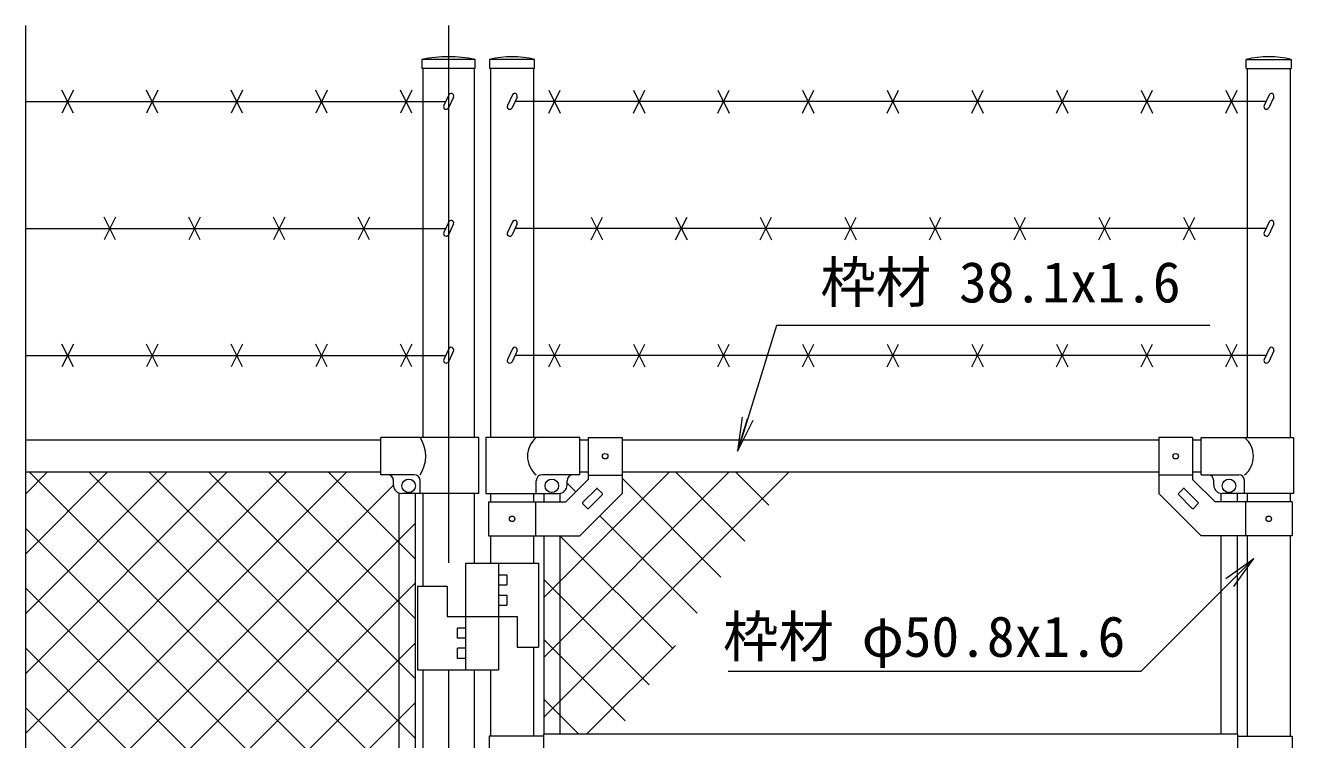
# Model space of a CAD drawing. Units: millimetres, scale not verified. Extents: x -4200 to 4200, y -2970 to 2970.
# Drawn here: x -16 to 1483, y 307 to 1152 of the extents above; entities that cross this region are included whole.
import ezdxf
from ezdxf.enums import TextEntityAlignment as Align

# ---------------------------------------------------------------- set-up
doc = ezdxf.new("R2010")
doc.units = ezdxf.units.MM
doc.header["$LTSCALE"] = 20
doc.linetypes.add('USER1', pattern=[50.8, 31.75, -6.35, 6.35, -6.35])
for name, color, linetype, lineweight in [('0-2_D-BMK', 2, 'USER1', 13), ('0-3_D-STR1', 1, 'Continuous', 18), ('0-6_D-STR3', 3, 'Continuous', 13), ('0-7_D-STR-DIM', 7, 'Continuous', 9), ('0-8_0', 7, 'Continuous', 9), ('0-9_D-STR-TXT', 7, 'Continuous', 9), ('0-A_D-STR2', 7, 'Continuous', 9)]:
    doc.layers.add(name, color=color, linetype=linetype, lineweight=lineweight)
doc.styles.add('ＭＳ ゴシック', font='')
doc.styles.get('ＭＳ ゴシック').set_extended_font_data('MS Gothic')

# ---------------------------------------------------------------- blocks, each defined once
blk = doc.blocks.new('MLeader3')
at = {"layer": '0-7_D-STR-DIM'}
blk.add_line((1402.86, 497.88), (1435.86, 521.45), dxfattribs=at)
for points in [[(1412.29, 488.45), (1435.86, 521.45), (1407.58, 493.17)], [(1407.58, 493.17), (1302.29, 387.88), (821.97, 387.88), (814.77, 387.88)]]:
    blk.add_lwpolyline(points, dxfattribs=at)
blk = doc.blocks.new('_Open')
at = {"layer": '0-8_0'}
blk.add_line((-20, 3.33), (0, 0), dxfattribs=at)
blk.add_lwpolyline([(-20, -3.33), (0, 0), (-20, 0)], dxfattribs=at)

msp = doc.modelspace()

# ---------------------------------------------------------------- linework, layer by layer
at = {"layer": '0-2_D-BMK'}
msp.add_line((484.22, 1151.52), (484.22, -368.63), dxfattribs=at)
at = {"layer": '0-3_D-STR1'}
for p, q in [((515.67, 1111.37), (452.77, 1111.37)), ((452.77, 1111.37), (452.77, 1100.37)), ((515.67, 1100.37), (515.67, 1111.37)), ((585.97, 1111.37), (532.77, 1111.37)), ((532.77, 1111.37), (532.77, 1100.37)), ((585.97, 1100.37), (585.97, 1111.37)), ((1426.97, 1111.37), (1480.17, 1111.37)), ((1426.97, 1100.37), (1426.97, 1111.37)), ((1480.17, 1111.37), (1480.17, 1100.37)), ((515.67, 1100.37), (452.77, 1100.37)), ((453.97, 1100.37), (453.97, 664.37)), ((514.47, 1100.37), (514.47, 664.37)), ((585.97, 1100.37), (532.77, 1100.37)), ((533.97, 1100.37), (533.97, 664.37)), ((584.77, 1100.37), (584.77, 664.37)), ((1426.97, 1100.37), (1480.17, 1100.37)), ((1428.17, 1100.37), (1428.17, 664.37)), ((1478.97, 1100.37), (1478.97, 664.37)), ((404.22, 661.37), (-15.78, 661.37)), ((649.37, 661.37), (639.37, 661.37)), ((1323.57, 661.37), (689.37, 661.37)), ((1373.57, 661.37), (1363.57, 661.37)), ((404.22, 623.37), (-15.78, 623.37)), ((649.37, 623.37), (639.37, 623.37)), ((1323.57, 623.37), (689.37, 623.37)), ((1373.57, 623.37), (1363.57, 623.37)), ((425.72, 599), (425.72, 296.87)), ((444.72, 598.37), (444.72, 296.87)), ((453.97, 598.37), (453.97, 488.87)), ((514.47, 598.37), (514.47, 515.87)), ((533.97, 598.37), (533.97, 588.37)), ((584.77, 598.37), (584.77, 588.37)), ((596.87, 598.37), (596.87, 588.37)), ((615.87, 598.37), (615.87, 588.37)), ((1397.07, 598.37), (1397.07, 588.37)), ((1416.07, 598.37), (1416.07, 588.37)), ((1428.17, 598.37), (1428.17, 588.37)), ((1478.97, 598.37), (1478.97, 588.37)), ((533.97, 548.37), (533.97, 515.87)), ((584.77, 548.37), (584.77, 515.87)), ((596.87, 548.37), (596.87, 313.87)), ((615.87, 548.37), (615.87, 313.87)), ((1397.07, 548.37), (1397.07, 313.87)), ((1416.07, 548.37), (1416.07, 313.87)), ((1428.17, 548.37), (1428.17, 311.37)), ((1478.97, 548.37), (1478.97, 311.37)), ((584.77, 416.87), (584.77, 311.37)), ((453.97, 389.87), (453.97, 296.87)), ((514.47, 389.87), (514.47, 296.87)), ((533.97, 389.87), (533.97, 311.37))]:
    msp.add_line(p, q, dxfattribs=at)
for centre, radius, start, end in [((484.22, 948.02), 166.35, 79.10214, 100.89786), ((559.37, 994.94), 119.43, 77.13052, 102.86948), ((1453.57, 994.94), 119.43, 77.13052, 102.86948)]:
    msp.add_arc(centre, radius, start, end, dxfattribs=at)
at = {"layer": '0-6_D-STR3'}
for p, q in [((40.92, 1074.78), (27.51, 1047.95)), ((40.92, 1047.95), (27.51, 1074.78)), ((140.92, 1074.78), (127.51, 1047.95)), ((140.92, 1047.95), (127.51, 1074.78)), ((240.92, 1074.78), (227.51, 1047.95)), ((240.92, 1047.95), (227.51, 1074.78)), ((340.92, 1074.78), (327.51, 1047.95)), ((340.92, 1047.95), (327.51, 1074.78)), ((440.92, 1074.78), (427.51, 1047.95)), ((440.92, 1047.95), (427.51, 1074.78)), ((484.65, 1069.4), (478.7, 1056.64)), ((490.09, 1066.86), (484.14, 1054.1)), ((559.8, 1069.4), (553.85, 1056.64)), ((565.24, 1066.86), (559.29, 1054.1)), ((602.66, 1074.78), (616.07, 1047.95)), ((602.66, 1047.95), (616.07, 1074.78)), ((702.66, 1074.78), (716.07, 1047.95)), ((702.66, 1047.95), (716.07, 1074.78)), ((802.66, 1074.78), (816.07, 1047.95)), ((802.66, 1047.95), (816.07, 1074.78)), ((902.66, 1074.78), (916.07, 1047.95)), ((902.66, 1047.95), (916.07, 1074.78)), ((1002.66, 1074.78), (1016.07, 1047.95)), ((1002.66, 1047.95), (1016.07, 1074.78)), ((1102.66, 1074.78), (1116.07, 1047.95)), ((1102.66, 1047.95), (1116.07, 1074.78)), ((1202.66, 1074.78), (1216.07, 1047.95)), ((1202.66, 1047.95), (1216.07, 1074.78)), ((1302.66, 1074.78), (1316.07, 1047.95)), ((1302.66, 1047.95), (1316.07, 1074.78)), ((1402.66, 1074.78), (1416.07, 1047.95)), ((1402.66, 1047.95), (1416.07, 1074.78)), ((1454, 1069.4), (1448.05, 1056.64)), ((1459.44, 1066.86), (1453.49, 1054.1)), ((-15.78, 1061.37), (480.91, 1061.37)), ((1450.26, 1061.37), (562.68, 1061.37)), ((90.92, 924.78), (77.51, 897.95)), ((90.92, 897.95), (77.51, 924.78)), ((190.92, 924.78), (177.51, 897.95)), ((190.92, 897.95), (177.51, 924.78)), ((290.92, 924.78), (277.51, 897.95)), ((290.92, 897.95), (277.51, 924.78)), ((390.92, 924.78), (377.51, 897.95)), ((390.92, 897.95), (377.51, 924.78)), ((484.65, 919.4), (478.7, 906.64)), ((490.09, 916.86), (484.14, 904.1)), ((559.8, 919.4), (553.85, 906.64)), ((565.24, 916.86), (559.29, 904.1)), ((652.66, 924.78), (666.07, 897.95)), ((652.66, 897.95), (666.07, 924.78)), ((752.66, 924.78), (766.07, 897.95)), ((752.66, 897.95), (766.07, 924.78)), ((852.66, 924.78), (866.07, 897.95)), ((852.66, 897.95), (866.07, 924.78)), ((952.66, 924.78), (966.07, 897.95)), ((952.66, 897.95), (966.07, 924.78)), ((1052.66, 924.78), (1066.07, 897.95)), ((1052.66, 897.95), (1066.07, 924.78)), ((1152.66, 924.78), (1166.07, 897.95)), ((1152.66, 897.95), (1166.07, 924.78)), ((1252.66, 924.78), (1266.07, 897.95)), ((1252.66, 897.95), (1266.07, 924.78)), ((1352.66, 924.78), (1366.07, 897.95)), ((1352.66, 897.95), (1366.07, 924.78)), ((1454, 919.4), (1448.05, 906.64)), ((1459.44, 916.86), (1453.49, 904.1)), ((-15.78, 911.37), (480.91, 911.37)), ((1450.26, 911.37), (562.68, 911.37)), ((40.92, 774.78), (27.51, 747.95)), ((40.92, 747.95), (27.51, 774.78)), ((140.92, 774.78), (127.51, 747.95)), ((140.92, 747.95), (127.51, 774.78)), ((240.92, 774.78), (227.51, 747.95)), ((240.92, 747.95), (227.51, 774.78)), ((340.92, 774.78), (327.51, 747.95)), ((340.92, 747.95), (327.51, 774.78)), ((440.92, 774.78), (427.51, 747.95)), ((440.92, 747.95), (427.51, 774.78)), ((484.65, 769.4), (478.7, 756.64)), ((490.09, 766.86), (484.14, 754.1)), ((559.8, 769.4), (553.85, 756.64)), ((565.24, 766.86), (559.29, 754.1)), ((602.66, 774.78), (616.07, 747.95)), ((602.66, 747.95), (616.07, 774.78)), ((702.66, 774.78), (716.07, 747.95)), ((702.66, 747.95), (716.07, 774.78)), ((802.66, 774.78), (816.07, 747.95)), ((802.66, 747.95), (816.07, 774.78)), ((902.66, 774.78), (916.07, 747.95)), ((902.66, 747.95), (916.07, 774.78)), ((1002.66, 774.78), (1016.07, 747.95)), ((1002.66, 747.95), (1016.07, 774.78)), ((1102.66, 774.78), (1116.07, 747.95)), ((1102.66, 747.95), (1116.07, 774.78)), ((1202.66, 774.78), (1216.07, 747.95)), ((1202.66, 747.95), (1216.07, 774.78)), ((1302.66, 774.78), (1316.07, 747.95)), ((1302.66, 747.95), (1316.07, 774.78)), ((1402.66, 774.78), (1416.07, 747.95)), ((1402.66, 747.95), (1416.07, 774.78)), ((1454, 769.4), (1448.05, 756.64)), ((1459.44, 766.86), (1453.49, 754.1)), ((-15.78, 761.37), (480.91, 761.37)), ((1450.26, 761.37), (562.68, 761.37)), ((519.92, 664.37), (404.22, 664.37)), ((404.22, 620.37), (404.22, 664.37)), ((519.92, 598.37), (519.92, 664.37)), ((639.37, 664.37), (528.42, 664.37)), ((528.42, 664.37), (528.42, 598.37)), ((639.37, 620.37), (639.37, 664.37)), ((649.37, 664.62), (649.37, 614.94)), ((649.37, 664.62), (689.37, 664.62)), ((689.37, 664.62), (689.37, 598.37)), ((1323.57, 664.62), (1323.57, 598.37)), ((1363.57, 664.62), (1323.57, 664.62)), ((1363.57, 664.62), (1363.57, 614.94)), ((1373.57, 664.37), (1482.92, 664.37)), ((1373.57, 620.37), (1373.57, 664.37)), ((1482.92, 664.37), (1482.92, 598.37)), ((443.82, 620.37), (404.22, 620.37)), ((639.37, 620.37), (594.92, 620.37)), ((622.8, 588.37), (649.37, 614.94)), ((649.37, 620.12), (689.37, 620.12)), ((1363.57, 620.12), (1323.57, 620.12)), ((1390.13, 588.37), (1363.57, 614.94)), ((1373.57, 620.37), (1418.02, 620.37)), ((419.22, 608.37), (419.22, 613.37)), ((450.82, 598.37), (450.82, 613.37)), ((587.92, 598.37), (587.92, 613.37)), ((624.37, 608.37), (624.37, 613.37)), ((642.7, 587.77), (658.96, 604.03)), ((660.38, 604.03), (666.03, 598.38)), ((1352.55, 604.03), (1346.9, 598.38)), ((1370.23, 587.77), (1353.97, 604.03)), ((1388.57, 608.37), (1388.57, 613.37)), ((1425.02, 598.37), (1425.02, 613.37)), ((519.92, 598.37), (429.22, 598.37)), ((528.42, 598.37), (614.37, 598.37)), ((531.67, 588.37), (622.8, 588.37)), ((531.67, 588.37), (531.67, 548.37)), ((587.07, 588.37), (587.07, 548.37)), ((642.7, 586.36), (648.35, 580.7)), ((649.77, 580.7), (666.03, 596.96)), ((1363.16, 580.7), (1346.9, 596.96)), ((1370.23, 586.36), (1364.58, 580.7)), ((1481.27, 588.37), (1390.13, 588.37)), ((1482.92, 598.37), (1398.57, 598.37)), ((1425.87, 588.37), (1425.87, 548.37)), ((1481.27, 588.37), (1481.27, 548.37)), ((504.47, 515.87), (590.47, 515.87)), ((504.47, 515.87), (504.47, 389.87)), ((543.47, 515.87), (543.47, 389.87)), ((590.47, 515.87), (590.47, 416.87)), ((543.47, 502.37), (552.97, 502.37)), ((552.97, 502.37), (552.97, 490.37)), ((447.47, 488.87), (482.47, 488.87)), ((447.47, 488.87), (447.47, 389.87)), ((482.47, 488.87), (482.47, 452.87)), ((543.47, 490.37), (552.97, 490.37)), ((543.47, 478.37), (552.97, 478.37)), ((543.47, 466.37), (552.97, 466.37)), ((552.97, 478.37), (552.97, 466.37)), ((482.47, 452.87), (565.47, 452.87)), ((565.47, 452.87), (565.47, 416.87)), ((494.97, 427.37), (494.97, 439.37)), ((504.47, 439.37), (494.97, 439.37)), ((504.47, 427.37), (494.97, 427.37)), ((494.97, 403.37), (494.97, 415.37)), ((504.47, 415.37), (494.97, 415.37)), ((565.47, 416.87), (590.47, 416.87)), ((447.47, 389.87), (543.47, 389.87)), ((504.47, 403.37), (494.97, 403.37)), ((532.37, 311.37), (532.37, 261.37)), ((596.47, 311.37), (532.37, 311.37)), ((1416.47, 313.87), (596.47, 313.87)), ((596.47, 313.87), (596.47, 258.87)), ((1416.47, 313.87), (1416.47, 292.87)), ((1416.47, 311.37), (1481.07, 311.37)), ((1481.07, 311.37), (1481.07, 292.87))]:
    msp.add_line(p, q, dxfattribs=at)
for points in [[(531.67, 548.37), (639.37, 548.37), (689.37, 598.37)], [(1481.27, 548.37), (1373.57, 548.37), (1323.57, 598.37)]]:
    msp.add_lwpolyline(points, dxfattribs=at)
for centre, radius in [((669.37, 642.37), 3.25), ((1343.57, 642.37), 3.25), ((437.22, 607.37), 8), ((606.37, 607.37), 8), ((1406.57, 607.37), 8), ((559.37, 568.37), 3.25), ((1453.57, 568.37), 3.25)]:
    msp.add_circle(centre, radius, dxfattribs=at)
for centre, radius, start, end in [((487.37, 1068.13), 3, 334.99524, 154.99707), ((562.52, 1068.13), 3, 334.99524, 154.99707), ((1456.72, 1068.13), 3, 334.99524, 154.99707), ((481.42, 1055.37), 3, 154.99707, 334.99524), ((556.57, 1055.37), 3, 154.99707, 334.99524), ((1450.77, 1055.37), 3, 154.99707, 334.99524), ((487.37, 918.13), 3, 334.99524, 154.99707), ((562.52, 918.13), 3, 334.99524, 154.99707), ((1456.72, 918.13), 3, 334.99524, 154.99707), ((481.42, 905.37), 3, 154.99707, 334.99524), ((556.57, 905.37), 3, 154.99707, 334.99524), ((1450.77, 905.37), 3, 154.99707, 334.99524), ((487.37, 768.13), 3, 334.99524, 154.99707), ((562.52, 768.13), 3, 334.99524, 154.99707), ((1456.72, 768.13), 3, 334.99524, 154.99707), ((481.42, 755.37), 3, 154.99707, 334.99524), ((556.57, 755.37), 3, 154.99707, 334.99524), ((1450.77, 755.37), 3, 154.99707, 334.99524), ((416.6, 642.37), 40.68, 327.25964, 32.74036), ((606.11, 642.37), 28.55, 129.59418, 230.40582), ((1406.82, 642.37), 28.55, 309.59418, 50.40582), ((412.22, 613.37), 7, 0, 90), ((443.82, 613.37), 7, 0, 90), ((594.92, 613.37), 7, 90, 180), ((631.37, 613.37), 7, 90, 180), ((1381.57, 613.37), 7, 0, 90), ((1418.02, 613.37), 7, 0, 90), ((429.22, 608.37), 10, 180, 270), ((614.37, 608.37), 10, 270, 0), ((659.67, 603.33), 1, 45, 135), ((1353.26, 603.33), 1, 45, 135), ((1398.57, 608.37), 10, 180, 270), ((643.41, 587.06), 1, 135, 225), ((665.33, 597.67), 1, 315, 45), ((1347.6, 597.67), 1, 135, 225), ((1369.53, 587.06), 1, 315, 45), ((649.06, 581.41), 1, 225, 315), ((1363.87, 581.41), 1, 225, 315)]:
    msp.add_arc(centre, radius, start, end, dxfattribs=at)
at = {"layer": '0-7_D-STR-DIM'}
msp.add_line((-15.78, 1151.52), (-15.78, 265.59), dxfattribs=at)
at = {"layer": '0-9_D-STR-TXT'}
msp.add_lwpolyline([(1383.78, 797.04), (871.72, 797.04), (826.36, 650.08)], dxfattribs=at)
at = {"layer": '0-A_D-STR2'}
for p, q in [((-15.78, 314.62), (292.96, 623.37)), ((-15.78, 385.34), (222.25, 623.37)), ((-15.78, 456.05), (151.54, 623.37)), ((-15.78, 526.76), (80.83, 623.37)), ((-15.78, 597.47), (10.12, 623.37)), ((444.72, 167.64), (-11.02, 623.37)), ((0.11, 259.81), (363.67, 623.37)), ((402.22, 280.84), (59.69, 623.37)), ((444.72, 309.06), (130.41, 623.37)), ((444.72, 379.77), (201.12, 623.37)), ((444.72, 450.48), (271.83, 623.37)), ((444.72, 521.19), (342.54, 623.37)), ((596.87, 475.38), (744.85, 623.37)), ((596.87, 404.67), (815.57, 623.37)), ((596.87, 333.96), (886.28, 623.37)), ((806.18, 499.49), (689.37, 616.3)), ((834.45, 541.93), (753.01, 623.37)), ((862.73, 584.36), (823.72, 623.37)), ((-15.78, 173.2), (419.22, 608.2)), ((634.69, 600.26), (624.37, 610.59)), ((777.9, 457.06), (662.98, 571.98)), ((-15.78, 102.49), (444.72, 562.99)), ((444.72, 96.93), (-15.78, 557.43)), ((749.63, 414.62), (615.88, 548.37)), ((721.35, 372.19), (596.87, 496.67)), ((-15.78, 31.78), (444.72, 492.28)), ((444.72, 26.21), (-15.78, 486.71)), ((-15.78, -38.93), (444.72, 421.57)), ((693.08, 329.75), (596.87, 425.96)), ((426.29, -26.07), (-15.78, 416)), ((647.49, 313.87), (752.4, 418.78)), ((380.14, -50.63), (-15.78, 345.29)), ((43.22, -50.63), (444.72, 350.86)), ((638.25, 313.87), (596.87, 355.25))]:
    msp.add_line(p, q, dxfattribs=at)

# ---------------------------------------------------------------- block references
at = {"layer": '0-7_D-STR-DIM'}
msp.add_blockref('MLeader3', (0, 0), dxfattribs=at)
at = {"layer": '0-9_D-STR-TXT', "xscale": 2, "yscale": 2, "rotation": 252.84683}
msp.add_blockref('_Open', (825.77, 648.17), dxfattribs=at)

# ---------------------------------------------------------------- texts
at = {"layer": '0-9_D-STR-TXT', "style": 'ＭＳ ゴシック'}
for s, p in [('枠材 38.1x1.6', (923.66, 809.63)), ('枠材 φ50.8x1.6', (808.63, 390.85))]:
    msp.add_text(s, height=48.09, dxfattribs=at).set_placement(p, align=Align.BOTTOM_LEFT)

doc.saveas('drawing.dxf')
